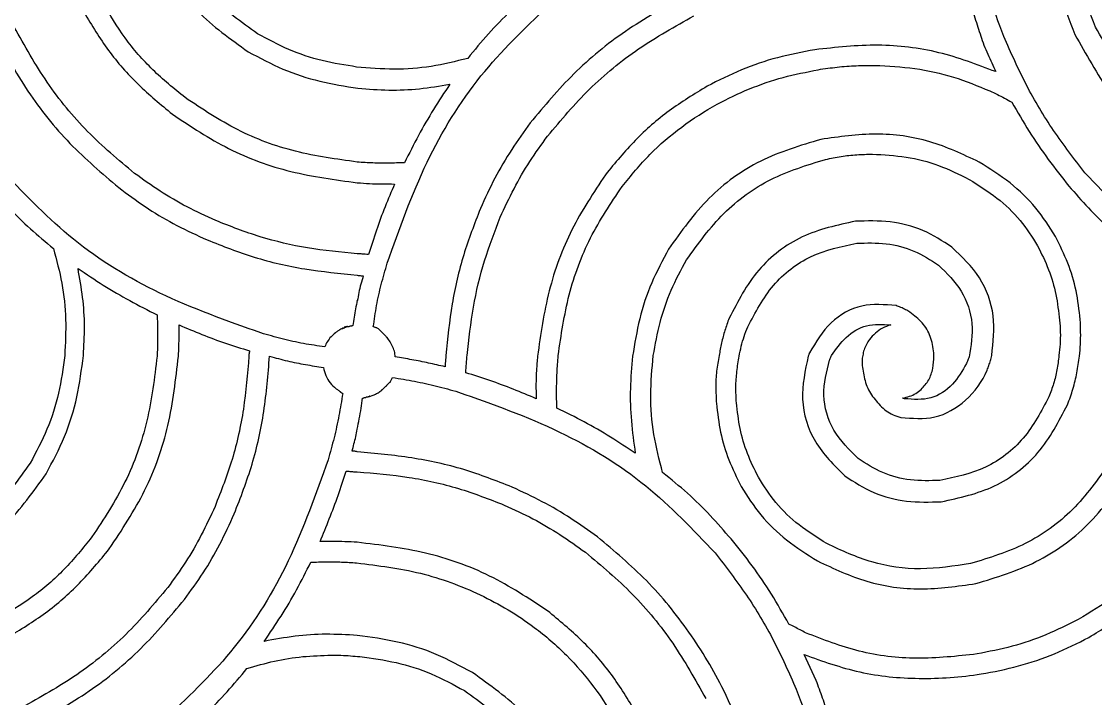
# Model space of a CAD drawing. Extents: x 0 to 371, y 0 to 260.
# Drawn here: x 85.88 to 128.61, y 181.13 to 208.08 of the extents above; entities that cross this region are included whole.
import ezdxf

# ---------------------------------------------------------------- set-up
doc = ezdxf.new("R2010")
doc.units = 0
doc.layers.add('Layer_1', color=7, linetype='CONTINUOUS')

msp = doc.modelspace()

# ---------------------------------------------------------------- linework, layer by layer
at = {"layer": 'Layer_1', "color": 7}
for points in [[(119.832478, 206.334899)], [(119.735842, 202.798679)], [(92.15458, 196.003229)], [(98.651342, 195.864736)], [(98.65806, 195.868353)], [(98.739707, 195.906077)], [(98.848229, 195.950519)], [(95.75281, 194.759894)], [(99.731895, 193.164642)], [(98.795519, 190.182396)], [(98.315961, 186.574347)], [(98.213126, 182.860362)]]:
    msp.add_lwpolyline(points, close=True, dxfattribs=at)
for points in [[(99.245104, 196.955626), (99.245104, 196.982497)], [(98.689582, 195.870938), (98.663227, 195.870938)], [(98.769163, 195.924164), (98.742292, 195.924164), (98.742292, 195.924164)], [(98.874584, 195.924164), (98.848229, 195.924164), (98.821874, 195.924164)], [(99.906562, 195.924164), (99.880207, 195.924164)], [(100.277082, 195.659581), (100.197501, 195.738646), (100.14479, 195.791872)], [(122.184788, 194.759894), (122.184788, 194.892186)], [(100.753538, 194.733539), (100.753538, 194.786249)], [(100.250727, 193.436977), (100.329792, 193.516043), (100.383019, 193.569269)], [(100.435729, 193.621979), (100.51531, 193.701561)], [(100.568021, 193.754271), (100.647602, 193.912918), (100.647602, 193.912918)], [(99.456977, 193.092813), (99.483332, 193.092813)], [(117.501354, 181.848021), (117.025413, 182.879999)]]:
    msp.add_lwpolyline(points, dxfattribs=at)
for points, knots in [([(126.655834, 218.466457), (126.480751, 217.204973), (126.132672, 214.697033), (126.491591, 210.95069), (127.36893, 208.670113), (127.793748, 207.56583)], [0, 0, 0, 0, 3.81473, 7.584015, 11.122547, 11.122547, 11.122547, 11.122547]), ([(128.613854, 207.856769), (128.185827, 208.959456), (127.304519, 211.229893), (126.984326, 214.959988), (127.382311, 217.436509), (127.581875, 218.67833)], [0, 0, 0, 0, 3.536436, 7.28153, 11.048228, 11.048228, 11.048228, 11.048228]), ([(90.540209, 212.936562), (90.78738, 212.119978), (91.279167, 210.495252), (92.808895, 208.37455), (94.200873, 207.380787), (94.905834, 206.877501)], [0, 0, 0, 0, 2.548266, 5.070183, 7.657964, 7.657964, 7.657964, 7.657964]), ([(95.276354, 207.592186), (94.633986, 208.051257), (93.36206, 208.960244), (91.961497, 210.894264), (91.508345, 212.378338), (91.281249, 213.12208)], [0, 0, 0, 0, 2.359118, 4.671187, 6.993908, 6.993908, 6.993908, 6.993908]), ([(124.962913, 207.486249), (124.757143, 208.04073), (124.337631, 209.171171), (123.918968, 210.974899), (123.769196, 212.221066), (123.692707, 212.857497)], [0, 0, 0, 0, 1.773057, 3.6148, 5.537175, 5.537175, 5.537175, 5.537175]), ([(106.282917, 209.338332), (105.968017, 209.063965), (105.333421, 208.511051), (104.449232, 207.599171), (103.908392, 206.942388), (103.637084, 206.612918)], [0, 0, 0, 0, 1.252638, 2.524357, 3.804463, 3.804463, 3.804463, 3.804463]), ([(112.236042, 209.073749), (111.4485, 208.634769), (109.885195, 207.763375), (107.813361, 206.065142), (106.683754, 204.715253), (106.12427, 204.046666)], [0, 0, 0, 0, 2.701851, 5.363294, 7.97507, 7.97507, 7.97507, 7.97507]), ([(123.480834, 209.338332), (123.552658, 209.08736), (123.694563, 208.591503), (123.929735, 207.861054), (124.089685, 207.380745), (124.169163, 207.142084)], [0, 0, 0, 0, 0.783091, 1.547186, 2.301839, 2.301839, 2.301839, 2.301839]), ([(92.392292, 205.052289), (91.952936, 205.410326), (91.080815, 206.121027), (89.967881, 207.396679), (89.397114, 208.356064), (89.111872, 208.835521)], [0, 0, 0, 0, 1.698593, 3.371699, 5.043159, 5.043159, 5.043159, 5.043159]), ([(100.435729, 198.464061), (100.917501, 199.822876), (101.85014, 202.453345), (103.991562, 205.966937), (105.889213, 207.790187), (106.812084, 208.676874)], [0, 0, 0, 0, 4.320331, 8.363529, 12.191412, 12.191412, 12.191412, 12.191412]), ([(88.370832, 208.438646), (88.68217, 207.926088), (89.303732, 206.902807), (90.49728, 205.540572), (91.423968, 204.775555), (91.889997, 204.39083)], [0, 0, 0, 0, 1.796894, 3.587356, 5.398685, 5.398685, 5.398685, 5.398685]), ([(106.812084, 203.517499), (107.349209, 204.156988), (108.429688, 205.443383), (110.405111, 207.056904), (111.887291, 207.888175), (112.632917, 208.306354)], [0, 0, 0, 0, 2.50184, 5.032695, 7.594725, 7.594725, 7.594725, 7.594725]), ([(90.381562, 202.035936), (89.742073, 202.573061), (88.455678, 203.65354), (86.842157, 205.628963), (86.010887, 207.111142), (85.592707, 207.856769)], [0, 0, 0, 0, 2.50184, 5.032695, 7.594725, 7.594725, 7.594725, 7.594725]), ([(133.402709, 202.035936), (132.763219, 202.573061), (131.476825, 203.65354), (129.863303, 205.628963), (129.032033, 207.111142), (128.613854, 207.856769)], [0, 0, 0, 0, 2.50184, 5.032695, 7.594725, 7.594725, 7.594725, 7.594725]), ([(84.851668, 207.486249), (85.290647, 206.698707), (86.162042, 205.135402), (87.860274, 203.063568), (89.210163, 201.933961), (89.878751, 201.374477)], [0, 0, 0, 0, 2.701851, 5.363294, 7.97507, 7.97507, 7.97507, 7.97507]), ([(99.218749, 206.269269), (98.759853, 206.341805), (97.83966, 206.487258), (96.506539, 206.929387), (95.685812, 207.371577), (95.276354, 207.592186)], [0, 0, 0, 0, 1.392508, 2.792299, 4.185934, 4.185934, 4.185934, 4.185934]), ([(128.190623, 202.062291), (127.765211, 202.613134), (126.911059, 203.719129), (125.825596, 205.537855), (125.252258, 206.832754), (124.962913, 207.486249)], [0, 0, 0, 0, 2.086879, 4.19008, 6.332929, 6.332929, 6.332929, 6.332929]), ([(127.793748, 207.56583), (128.232735, 206.77825), (129.104154, 205.214846), (130.802311, 203.142778), (132.152238, 202.013067), (132.820832, 201.453543)], [0, 0, 0, 0, 2.701966, 5.363601, 7.975465, 7.975465, 7.975465, 7.975465]), ([(94.905834, 206.877501), (95.358999, 206.63394), (96.266261, 206.146315), (97.744078, 205.665793), (98.762159, 205.503487), (99.271459, 205.422293)], [0, 0, 0, 0, 1.541296, 3.085767, 4.63181, 4.63181, 4.63181, 4.63181]), ([(117.448643, 206.957082), (116.95024, 206.86197), (115.955861, 206.672208), (114.511144, 206.190202), (113.611644, 205.731252), (113.162084, 205.501874)], [0, 0, 0, 0, 1.521336, 3.035266, 4.547924, 4.547924, 4.547924, 4.547924]), ([(124.645104, 206.083751), (123.898885, 206.366495), (122.391351, 206.937703), (119.929613, 207.2316), (118.284743, 207.049596), (117.448643, 206.957082)], [0, 0, 0, 0, 2.38824, 4.824799, 7.343695, 7.343695, 7.343695, 7.343695]), ([(124.169163, 207.142084), (124.221713, 207.021075), (124.325382, 206.782349), (124.485366, 206.430149), (124.592105, 206.19868), (124.645104, 206.083751)], [0, 0, 0, 0, 0.395776, 0.780779, 1.160461, 1.160461, 1.160461, 1.160461]), ([(103.637084, 206.612918), (103.15599, 206.492921), (102.194091, 206.253001), (100.702298, 206.142413), (99.713732, 206.226943), (99.218749, 206.269269)], [0, 0, 0, 0, 1.485753, 2.970611, 4.459685, 4.459685, 4.459685, 4.459685]), ([(109.775727, 201.506769), (110.133161, 201.94533), (110.842792, 202.816026), (112.130225, 203.909205), (113.467281, 204.776644), (114.83345, 205.421928), (116.183549, 205.884339), (117.115142, 206.070335), (117.580935, 206.163332)], [0, 0, 0, 0, 1.694248, 3.363666, 5.041543, 6.462666, 7.886398, 9.310103, 9.310103, 9.310103, 9.310103]), ([(117.580935, 206.163332), (117.833182, 206.200138), (118.333916, 206.273199), (119.08609, 206.330974), (119.584846, 206.333597), (119.832478, 206.334899)], [0, 0, 0, 0, 0.764629, 1.517859, 2.26062, 2.26062, 2.26062, 2.26062]), ([(119.832478, 206.334899), (120.366013, 206.307028), (121.421911, 206.251869), (122.968228, 205.912523), (123.929281, 205.514613), (124.406875, 205.316872)], [0, 0, 0, 0, 1.601314, 3.169101, 4.717874, 4.717874, 4.717874, 4.717874]), ([(99.271459, 205.422293), (99.678791, 205.390589), (100.49318, 205.327203), (101.718741, 205.379908), (102.52218, 205.514383), (102.922915, 205.581455)], [0, 0, 0, 0, 1.225044, 2.449259, 3.66749, 3.66749, 3.66749, 3.66749]), ([(102.922915, 205.581455), (102.705583, 205.250848), (102.268406, 204.585813), (101.66361, 203.54562), (101.304493, 202.823184), (101.123542, 202.459166)], [0, 0, 0, 0, 1.186835, 2.387384, 3.60669, 3.60669, 3.60669, 3.60669]), ([(113.162084, 205.501874), (112.649526, 205.190536), (111.626245, 204.568974), (110.26401, 203.375427), (109.498993, 202.448738), (109.114268, 201.982709)], [0, 0, 0, 0, 1.796894, 3.587356, 5.398685, 5.398685, 5.398685, 5.398685]), ([(124.406875, 205.316872), (124.508522, 205.271543), (124.708622, 205.182308), (124.99591, 205.024313), (125.185175, 204.919432), (125.280207, 204.866771)], [0, 0, 0, 0, 0.333736, 0.656986, 0.982968, 0.982968, 0.982968, 0.982968]), ([(99.245104, 202.485521), (98.41951, 202.599079), (96.77997, 202.824594), (94.437381, 203.689312), (93.072775, 204.598772), (92.392292, 205.052289)], [0, 0, 0, 0, 2.496057, 4.956901, 7.404649, 7.404649, 7.404649, 7.404649]), ([(125.280207, 204.866771), (125.507296, 204.475765), (125.959845, 203.696561), (126.72236, 202.584214), (127.278362, 201.882779), (127.55552, 201.533124)], [0, 0, 0, 0, 1.356194, 2.702651, 4.040972, 4.040972, 4.040972, 4.040972]), ([(91.889997, 204.39083), (92.618435, 203.90538), (94.080855, 202.930786), (96.597504, 202.014793), (98.35819, 201.782453), (99.245104, 201.665416)], [0, 0, 0, 0, 2.619892, 5.259724, 7.939254, 7.939254, 7.939254, 7.939254]), ([(106.12427, 204.046666), (105.873214, 203.694408), (105.366926, 202.984032), (104.695294, 201.845874), (104.325995, 201.039694), (104.139896, 200.633438)], [0, 0, 0, 0, 1.297443, 2.616471, 3.956386, 3.956386, 3.956386, 3.956386]), ([(104.933645, 200.289789), (105.109529, 200.671684), (105.459423, 201.431404), (106.088606, 202.511691), (106.571794, 203.183439), (106.812084, 203.517499)], [0, 0, 0, 0, 1.260923, 2.508409, 3.742495, 3.742495, 3.742495, 3.742495]), ([(123.983645, 202.485521), (123.33977, 202.789282), (122.044121, 203.40053), (119.859489, 203.70202), (118.416983, 203.491673), (117.686872, 203.385207)], [0, 0, 0, 0, 2.12763, 4.281365, 6.488666, 6.488666, 6.488666, 6.488666]), ([(117.686872, 203.385207), (116.869754, 203.143138), (115.24159, 202.660799), (113.124915, 201.120783), (112.131183, 199.726071), (111.62781, 199.019582)], [0, 0, 0, 0, 2.544261, 5.069616, 7.661989, 7.661989, 7.661989, 7.661989]), ([(112.341979, 198.596352), (112.80565, 199.238082), (113.721397, 200.505493), (115.648809, 201.911689), (117.129796, 202.364545), (117.871874, 202.591457)], [0, 0, 0, 0, 2.366487, 4.673792, 6.990994, 6.990994, 6.990994, 6.990994]), ([(117.871874, 202.591457), (118.078476, 202.633447), (118.489645, 202.717013), (119.113326, 202.786241), (119.528938, 202.794545), (119.735842, 202.798679)], [0, 0, 0, 0, 0.632289, 1.258348, 1.878993, 1.878993, 1.878993, 1.878993]), ([(119.735842, 202.798679), (120.185636, 202.775193), (121.080801, 202.728452), (122.389869, 202.390643), (123.18818, 201.995166), (123.58677, 201.797707)], [0, 0, 0, 0, 1.349252, 2.685235, 4.017437, 4.017437, 4.017437, 4.017437]), ([(101.123542, 202.459166), (100.912251, 202.452182), (100.491697, 202.438283), (99.864737, 202.442742), (99.450461, 202.471343), (99.245104, 202.485521)], [0, 0, 0, 0, 0.634213, 1.26234, 1.879759, 1.879759, 1.879759, 1.879759]), ([(127.026354, 199.522394), (126.777564, 199.910739), (126.271121, 200.701264), (125.227888, 201.705201), (124.40365, 202.222117), (123.983645, 202.485521)], [0, 0, 0, 0, 1.380369, 2.809918, 4.295238, 4.295238, 4.295238, 4.295238]), ([(95.408646, 195.685936), (94.048145, 196.167967), (91.414456, 197.101095), (87.89548, 199.236625), (86.078098, 201.138841), (85.195832, 202.062291)], [0, 0, 0, 0, 4.325799, 8.373986, 12.193383, 12.193383, 12.193383, 12.193383]), ([(93.609789, 200.157497), (93.227853, 200.333387), (92.468022, 200.683305), (91.387524, 201.312422), (90.715664, 201.795641), (90.381562, 202.035936)], [0, 0, 0, 0, 1.261043, 2.508744, 3.74294, 3.74294, 3.74294, 3.74294]), ([(109.114268, 201.982709), (108.642453, 201.268679), (107.691808, 199.830007), (106.786485, 197.361942), (106.539553, 195.631345), (106.415209, 194.759894)], [0, 0, 0, 0, 2.561712, 5.1615, 7.798521, 7.798521, 7.798521, 7.798521]), ([(123.58677, 201.797707), (123.9646, 201.562331), (124.705054, 201.10105), (125.640662, 200.204855), (126.091417, 199.498049), (126.312185, 199.151874)], [0, 0, 0, 0, 1.333712, 2.613745, 3.842465, 3.842465, 3.842465, 3.842465]), ([(138.403437, 195.685936), (137.042936, 196.167967), (134.409247, 197.101095), (130.890271, 199.236625), (129.072889, 201.138841), (128.190623, 202.062291)], [0, 0, 0, 0, 4.325799, 8.373986, 12.193383, 12.193383, 12.193383, 12.193383]), ([(84.613955, 201.533124), (84.868472, 201.23792), (85.380696, 200.643813), (86.232743, 199.815036), (86.844745, 199.304033), (87.153852, 199.045938)], [0, 0, 0, 0, 1.168937, 2.352526, 3.560394, 3.560394, 3.560394, 3.560394]), ([(89.878751, 201.374477), (90.225675, 201.117868), (90.925282, 200.60039), (92.064416, 199.943674), (92.864146, 199.575122), (93.265624, 199.390102)], [0, 0, 0, 0, 1.293785, 2.609043, 3.934954, 3.934954, 3.934954, 3.934954]), ([(99.245104, 201.665416), (99.406353, 201.651174), (99.732337, 201.622382), (100.226909, 201.613097), (100.559446, 201.612836), (100.726667, 201.612705)], [0, 0, 0, 0, 0.485489, 0.981475, 1.48318, 1.48318, 1.48318, 1.48318]), ([(100.726667, 201.612705), (100.597758, 201.310578), (100.338754, 200.703546), (99.993867, 199.767671), (99.795296, 199.129422), (99.695205, 198.807709)], [0, 0, 0, 0, 0.985348, 1.979755, 2.99042, 2.99042, 2.99042, 2.99042]), ([(107.23583, 194.786249), (107.354967, 195.596124), (107.591594, 197.204674), (108.436176, 199.504295), (109.330638, 200.841412), (109.775727, 201.506769)], [0, 0, 0, 0, 2.452598, 4.871277, 7.266897, 7.266897, 7.266897, 7.266897]), ([(127.55552, 201.533124), (127.810037, 201.23792), (128.322261, 200.643813), (129.174308, 199.815036), (129.78631, 199.304033), (130.095417, 199.045938)], [0, 0, 0, 0, 1.168937, 2.352526, 3.560394, 3.560394, 3.560394, 3.560394]), ([(104.139896, 200.633438), (103.904323, 200.025209), (103.426611, 198.7918), (102.977194, 196.823765), (102.835909, 195.471783), (102.764269, 194.786249)], [0, 0, 0, 0, 1.954953, 3.964393, 6.031377, 6.031377, 6.031377, 6.031377]), ([(99.245104, 198.83458), (98.58372, 198.899229), (97.277953, 199.026863), (95.381201, 199.46436), (94.193912, 199.928935), (93.609789, 200.157497)], [0, 0, 0, 0, 1.992577, 3.933933, 5.813998, 5.813998, 5.813998, 5.813998]), ([(103.610729, 194.786249), (103.682446, 195.430371), (103.82416, 196.70317), (104.26283, 198.553217), (104.712238, 199.716621), (104.933645, 200.289789)], [0, 0, 0, 0, 1.943386, 3.84017, 5.682105, 5.682105, 5.682105, 5.682105]), ([(119.062499, 200.130626), (118.338255, 199.974183), (116.897705, 199.663011), (115.066221, 198.259915), (114.382435, 196.938452), (114.035415, 196.267813)], [0, 0, 0, 0, 2.205182, 4.386198, 6.633616, 6.633616, 6.633616, 6.633616]), ([(122.898957, 199.099164), (122.525197, 199.341168), (121.77332, 199.827999), (120.435548, 200.169578), (119.524401, 200.14373), (119.062499, 200.130626)], [0, 0, 0, 0, 1.329544, 2.674592, 4.057536, 4.057536, 4.057536, 4.057536]), ([(93.265624, 199.390102), (93.886911, 199.145629), (95.148687, 198.649128), (97.162065, 198.186104), (98.54604, 198.05422), (99.245104, 197.987604)], [0, 0, 0, 0, 2.001114, 4.064071, 6.169655, 6.169655, 6.169655, 6.169655]), ([(114.776455, 195.924164), (115.079381, 196.500249), (115.677188, 197.637117), (117.247413, 198.85969), (118.491734, 199.124917), (119.115209, 199.257811)], [0, 0, 0, 0, 1.939237, 3.826964, 5.722687, 5.722687, 5.722687, 5.722687]), ([(119.115209, 199.257811), (119.507114, 199.267239), (120.279896, 199.285831), (121.413213, 198.996737), (122.052304, 198.587686), (122.36979, 198.384479)], [0, 0, 0, 0, 1.173339, 2.313662, 3.43938, 3.43938, 3.43938, 3.43938]), ([(126.312185, 199.151874), (126.465371, 198.838938), (126.770172, 198.216273), (127.063515, 197.215094), (127.144524, 196.530707), (127.185, 196.188747)], [0, 0, 0, 0, 1.044084, 2.077469, 3.109449, 3.109449, 3.109449, 3.109449]), ([(128.005621, 196.215102), (127.961865, 196.598969), (127.874531, 197.365138), (127.537122, 198.480609), (127.197088, 199.174156), (127.026354, 199.522394)], [0, 0, 0, 0, 1.157468, 2.310219, 3.472746, 3.472746, 3.472746, 3.472746]), ([(87.153852, 199.045938), (87.277371, 198.586386), (87.525736, 197.662338), (87.677438, 196.226166), (87.628095, 195.266038), (87.603437, 194.786249)], [0, 0, 0, 0, 1.42627, 2.867884, 4.307844, 4.307844, 4.307844, 4.307844]), ([(99.695205, 198.807709), (99.648432, 198.809491), (99.550819, 198.813208), (99.401289, 198.82981), (99.297767, 198.832972), (99.245104, 198.83458)], [0, 0, 0, 0, 0.140384, 0.292973, 0.450977, 0.450977, 0.450977, 0.450977]), ([(111.62781, 199.019582), (111.391415, 198.577128), (110.918324, 197.691654), (110.441322, 196.252064), (110.279888, 195.258165), (110.198957, 194.759894)], [0, 0, 0, 0, 1.503159, 3.008232, 4.52133, 4.52133, 4.52133, 4.52133]), ([(124.486457, 194.786249), (124.544776, 195.313349), (124.662534, 196.377675), (124.087003, 197.962436), (123.297678, 198.717666), (122.898957, 199.099164)], [0, 0, 0, 0, 1.577662, 3.185635, 4.827022, 4.827022, 4.827022, 4.827022]), ([(99.880207, 195.924164), (99.920877, 196.20695), (100.002678, 196.775731), (100.188879, 197.62424), (100.353043, 198.18275), (100.435729, 198.464061)], [0, 0, 0, 0, 0.856909, 1.723537, 2.60302, 2.60302, 2.60302, 2.60302]), ([(111.019062, 194.786249), (111.098723, 195.227804), (111.258711, 196.114604), (111.7015, 197.40024), (112.128544, 198.197757), (112.341979, 198.596352)], [0, 0, 0, 0, 1.344943, 2.701122, 4.056191, 4.056191, 4.056191, 4.056191]), ([(122.36979, 198.384479), (122.698272, 198.059729), (123.350998, 197.414418), (123.805494, 196.066078), (123.659146, 195.174475), (123.58677, 194.733539)], [0, 0, 0, 0, 1.374248, 2.730763, 4.057986, 4.057986, 4.057986, 4.057986]), ([(88.344477, 194.786249), (88.367376, 195.169899), (88.413436, 195.941567), (88.338703, 197.104215), (88.201316, 197.869458), (88.132604, 198.252188)], [0, 0, 0, 0, 1.152281, 2.317682, 3.483737, 3.483737, 3.483737, 3.483737]), ([(88.132604, 198.252188), (88.465006, 198.027598), (89.133992, 197.575593), (90.188353, 196.96248), (90.91537, 196.588376), (91.281249, 196.400104)], [0, 0, 0, 0, 1.203234, 2.421602, 3.655967, 3.655967, 3.655967, 3.655967]), ([(99.245104, 197.987604), (99.271412, 197.980497), (99.323435, 197.966443), (99.40387, 197.961396), (99.456879, 197.961298), (99.483332, 197.961249)], [0, 0, 0, 0, 0.081549, 0.161265, 0.240673, 0.240673, 0.240673, 0.240673]), ([(99.483332, 197.961249), (99.450028, 197.849139), (99.384382, 197.628158), (99.302885, 197.292868), (99.264403, 197.068265), (99.245104, 196.955626)], [0, 0, 0, 0, 0.35084, 0.691545, 1.034308, 1.034308, 1.034308, 1.034308]), ([(99.245104, 196.982497), (99.220494, 196.87027), (99.171845, 196.648421), (99.112589, 196.312625), (99.07768, 196.089315), (99.060102, 195.976874)], [0, 0, 0, 0, 0.344647, 0.681297, 1.022721, 1.022721, 1.022721, 1.022721]), ([(120.676354, 196.770624), (120.21835, 196.810769), (119.291121, 196.892044), (117.977361, 196.153162), (117.488573, 195.32092), (117.23677, 194.892186)], [0, 0, 0, 0, 1.356337, 2.745907, 4.222353, 4.222353, 4.222353, 4.222353]), ([(121.231875, 196.506041), (121.174641, 196.541631), (121.057358, 196.61456), (120.871852, 196.705105), (120.740562, 196.749106), (120.676354, 196.770624)], [0, 0, 0, 0, 0.202151, 0.414237, 0.617239, 0.617239, 0.617239, 0.617239]), ([(91.281249, 196.400104), (91.288312, 196.217232), (91.30236, 195.853555), (91.30236, 195.306443), (91.288312, 194.942766), (91.281249, 194.759894)], [0, 0, 0, 0, 0.548995, 1.091782, 1.640777, 1.640777, 1.640777, 1.640777]), ([(114.035415, 196.267813), (113.977179, 196.107246), (113.860605, 195.78583), (113.728798, 195.290058), (113.668584, 194.95395), (113.63854, 194.786249)], [0, 0, 0, 0, 0.512246, 1.025391, 1.536387, 1.536387, 1.536387, 1.536387]), ([(122.184788, 194.892186), (122.149341, 195.111876), (122.079944, 195.541984), (121.743552, 196.118356), (121.402637, 196.376659), (121.231875, 196.506041)], [0, 0, 0, 0, 0.664206, 1.30038, 1.938828, 1.938828, 1.938828, 1.938828]), ([(127.185, 196.188747), (127.197484, 196.030408), (127.222282, 195.715895), (127.206323, 195.246755), (127.174423, 194.938641), (127.158645, 194.786249)], [0, 0, 0, 0, 0.476174, 0.945835, 1.405453, 1.405453, 1.405453, 1.405453]), ([(127.97875, 194.759894), (127.992967, 194.918848), (128.021536, 195.238267), (128.026363, 195.724379), (128.012591, 196.050197), (128.005621, 196.215102)], [0, 0, 0, 0, 0.478613, 0.961775, 1.45692, 1.45692, 1.45692, 1.45692]), ([(92.127709, 194.759894), (92.134864, 194.894749), (92.149375, 195.168235), (92.154284, 195.582896), (92.154481, 195.862466), (92.15458, 196.003229)], [0, 0, 0, 0, 0.405094, 0.821528, 1.24383, 1.24383, 1.24383, 1.24383]), ([(92.15458, 196.003229), (92.456668, 195.87429), (93.063598, 195.615236), (93.999232, 195.269992), (94.637386, 195.07137), (94.95906, 194.971251)], [0, 0, 0, 0, 0.985276, 1.979536, 2.990115, 2.990115, 2.990115, 2.990115]), ([(98.821874, 195.924164), (98.812797, 195.922463), (98.793939, 195.918929), (98.770596, 195.901775), (98.739182, 195.900631), (98.721274, 195.878451), (98.70157, 195.872048), (98.685428, 195.870775), (98.668534, 195.865836), (98.65943, 195.851223), (98.633458, 195.837519), (98.638305, 195.854514), (98.643549, 195.860711), (98.674906, 195.876795), (98.568956, 195.82717), (98.535942, 195.797356), (98.480341, 195.77002), (98.444401, 195.73644), (98.405952, 195.714238), (98.383116, 195.695038), (98.372288, 195.685936)], [0, 0, 0, 0, 0.027412, 0.056953, 0.084365, 0.115863, 0.136517, 0.144361, 0.165066, 0.183681, 0.204387, 0.214117, 0.222327, 0.230741, 0.304286, 0.37149, 0.431216, 0.473628, 0.520672, 0.563084, 0.563084, 0.563084, 0.563084]), ([(98.651342, 195.864736), (98.652149, 195.865112), (98.653736, 195.865852), (98.655367, 195.867181), (98.659477, 195.868905), (98.655219, 195.867375), (98.653615, 195.866), (98.652101, 195.865158), (98.651342, 195.864736)], [0, 0, 0, 0, 0.002569, 0.005052, 0.007638, 0.010286, 0.012783, 0.015295, 0.015295, 0.015295, 0.015295]), ([(98.65806, 195.868353), (98.661304, 195.868969), (98.668013, 195.870243), (98.678581, 195.870851), (98.685843, 195.870908), (98.689582, 195.870938)], [0, 0, 0, 0, 0.009898, 0.020467, 0.031688, 0.031688, 0.031688, 0.031688]), ([(98.663227, 195.870938), (98.662621, 195.870688), (98.661437, 195.8702), (98.659828, 195.86912), (98.658658, 195.868612), (98.65806, 195.868353)], [0, 0, 0, 0, 0.001962, 0.003831, 0.005784, 0.005784, 0.005784, 0.005784]), ([(98.739707, 195.906077), (98.73707, 195.904752), (98.731823, 195.902117), (98.725445, 195.898342), (98.709697, 195.896804), (98.728405, 195.897575), (98.736004, 195.900058), (98.738577, 195.90424), (98.739707, 195.906077)], [0, 0, 0, 0, 0.008625, 0.017161, 0.025555, 0.038389, 0.04625, 0.052411, 0.052411, 0.052411, 0.052411]), ([(98.742292, 195.924164), (98.742216, 195.921315), (98.742089, 195.91656), (98.741581, 195.910817), (98.73687, 195.90055), (98.75533, 195.91557), (98.762885, 195.919526), (98.767776, 195.923139), (98.769163, 195.924164)], [0, 0, 0, 0, 0.008421, 0.014058, 0.018386, 0.035246, 0.047954, 0.052988, 0.052988, 0.052988, 0.052988]), ([(98.848229, 195.950519), (98.845562, 195.950235), (98.835872, 195.949203), (98.821451, 195.944215), (98.784192, 195.921913), (98.808829, 195.925884), (98.826128, 195.932094), (98.839907, 195.943581), (98.848229, 195.950519)], [0, 0, 0, 0, 0.007844, 0.028498, 0.059996, 0.06784, 0.088494, 0.119992, 0.119992, 0.119992, 0.119992]), ([(99.060102, 195.976874), (99.051071, 195.97512), (99.032331, 195.971481), (99.008268, 195.95606), (98.97464, 195.948506), (98.937816, 195.947563), (98.904797, 195.930374), (98.883848, 195.926068), (98.874584, 195.924164)], [0, 0, 0, 0, 0.027378, 0.056812, 0.08419, 0.129808, 0.165507, 0.19381, 0.19381, 0.19381, 0.19381]), ([(100.14479, 195.791872), (100.13579, 195.800831), (100.116747, 195.819785), (100.081929, 195.847364), (100.039941, 195.871523), (99.995457, 195.890544), (99.949893, 195.90442), (99.921773, 195.917233), (99.906562, 195.924164)], [0, 0, 0, 0, 0.038081, 0.080573, 0.132824, 0.182909, 0.225412, 0.275497, 0.275497, 0.275497, 0.275497]), ([(114.43229, 194.759894), (114.460612, 194.892183), (114.517268, 195.156824), (114.627677, 195.547519), (114.726942, 195.798816), (114.776455, 195.924164)], [0, 0, 0, 0, 0.405852, 0.811897, 1.216005, 1.216005, 1.216005, 1.216005]), ([(118.110102, 194.786249), (118.288869, 195.040359), (118.647025, 195.549461), (119.497541, 196.070415), (120.139696, 196.02582), (120.464997, 196.003229)], [0, 0, 0, 0, 0.929904, 1.863034, 2.821039, 2.821039, 2.821039, 2.821039]), ([(120.464997, 196.003229), (120.353829, 195.96643), (120.131387, 195.892795), (119.847457, 195.681495), (119.694164, 195.507687), (119.61802, 195.421352)], [0, 0, 0, 0, 0.349447, 0.699231, 1.044459, 1.044459, 1.044459, 1.044459]), ([(97.948542, 195.130414), (97.665756, 195.171084), (97.096975, 195.252884), (96.248467, 195.439086), (95.689956, 195.60325), (95.408646, 195.685936)], [0, 0, 0, 0, 0.856909, 1.723537, 2.60302, 2.60302, 2.60302, 2.60302]), ([(98.372288, 195.685936), (98.312043, 195.636169), (98.190001, 195.535355), (98.045873, 195.345237), (97.980673, 195.201332), (97.948542, 195.130414)], [0, 0, 0, 0, 0.233947, 0.473921, 0.707089, 0.707089, 0.707089, 0.707089]), ([(100.753538, 194.786249), (100.739772, 194.863629), (100.712476, 195.017059), (100.615129, 195.229438), (100.515477, 195.387394), (100.427986, 195.503934), (100.354969, 195.581529), (100.303358, 195.633249), (100.277082, 195.659581)], [0, 0, 0, 0, 0.234925, 0.465812, 0.694772, 0.794784, 0.9024, 1.014019, 1.014019, 1.014019, 1.014019]), ([(119.61802, 195.421352), (119.575761, 195.357777), (119.490886, 195.23009), (119.394745, 195.016893), (119.367286, 194.863573), (119.353437, 194.786249)], [0, 0, 0, 0, 0.228959, 0.459846, 0.694772, 0.694772, 0.694772, 0.694772]), ([(94.95906, 194.971251), (94.951988, 194.94728), (94.938595, 194.901886), (94.932581, 194.83044), (94.932663, 194.784032), (94.932705, 194.759894)], [0, 0, 0, 0, 0.074783, 0.141618, 0.214059, 0.214059, 0.214059, 0.214059]), ([(117.23677, 194.892186), (117.229534, 194.881056), (117.213494, 194.856384), (117.204651, 194.808777), (117.191246, 194.776953), (117.18406, 194.759894)], [0, 0, 0, 0, 0.039476, 0.087505, 0.142997, 0.142997, 0.142997, 0.142997]), ([(87.603437, 194.786249), (87.536518, 194.285666), (87.402703, 193.284668), (86.937506, 191.834913), (86.464143, 190.944671), (86.22781, 190.500206)], [0, 0, 0, 0, 1.513325, 3.026145, 4.534517, 4.534517, 4.534517, 4.534517]), ([(86.862914, 190.07646), (87.122116, 190.564558), (87.640519, 191.540752), (88.139355, 193.135755), (88.275989, 194.235171), (88.344477, 194.786249)], [0, 0, 0, 0, 1.655747, 3.311482, 4.975489, 4.975489, 4.975489, 4.975489]), ([(91.281249, 194.759894), (91.174293, 193.895137), (90.961614, 192.175592), (90.097399, 189.710314), (89.156215, 188.276174), (88.688126, 187.562918)], [0, 0, 0, 0, 2.610292, 5.190488, 7.743386, 7.743386, 7.743386, 7.743386]), ([(89.376455, 187.086977), (89.877822, 187.845921), (90.885543, 189.371354), (91.814807, 191.999297), (92.022955, 193.835698), (92.127709, 194.759894)], [0, 0, 0, 0, 2.72216, 5.471392, 8.25676, 8.25676, 8.25676, 8.25676]), ([(94.932705, 194.759894), (94.8752, 194.057043), (94.761863, 192.671812), (94.318277, 190.656474), (93.825604, 189.39956), (93.582917, 188.780414)], [0, 0, 0, 0, 2.114459, 4.167329, 6.160255, 6.160255, 6.160255, 6.160255]), ([(94.350312, 188.48896), (94.601942, 189.139068), (95.113683, 190.461197), (95.575455, 192.574035), (95.693258, 194.02592), (95.75281, 194.759894)], [0, 0, 0, 0, 2.089227, 4.248872, 6.456837, 6.456837, 6.456837, 6.456837]), ([(95.75281, 194.759894), (95.990228, 194.694621), (96.462056, 194.564902), (97.178939, 194.42175), (97.657451, 194.347021), (97.895832, 194.309793)], [0, 0, 0, 0, 0.738482, 1.467607, 2.191424, 2.191424, 2.191424, 2.191424]), ([(102.737913, 194.336664), (102.517677, 194.387765), (102.0784, 194.489689), (101.416668, 194.62212), (100.974227, 194.696459), (100.753538, 194.733539)], [0, 0, 0, 0, 0.678238, 1.352795, 2.024117, 2.024117, 2.024117, 2.024117]), ([(102.764269, 194.786249), (102.762704, 194.73559), (102.75963, 194.636114), (102.742551, 194.486799), (102.739478, 194.387323), (102.737913, 194.336664)], [0, 0, 0, 0, 0.151991, 0.298453, 0.450443, 0.450443, 0.450443, 0.450443]), ([(103.558019, 194.099986), (103.565122, 194.176831), (103.579138, 194.328455), (103.589517, 194.557732), (103.603594, 194.709379), (103.610729, 194.786249)], [0, 0, 0, 0, 0.231487, 0.456756, 0.688327, 0.688327, 0.688327, 0.688327]), ([(106.415209, 194.759894), (106.399388, 194.574462), (106.367618, 194.202078), (106.346393, 193.636879), (106.357094, 193.257874), (106.362499, 193.066458)], [0, 0, 0, 0, 0.558295, 1.121167, 1.695522, 1.695522, 1.695522, 1.695522]), ([(107.182604, 192.695938), (107.177237, 192.931453), (107.166592, 193.398644), (107.188173, 194.095991), (107.219981, 194.556698), (107.23583, 194.786249)], [0, 0, 0, 0, 0.706629, 1.401736, 2.092012, 2.092012, 2.092012, 2.092012]), ([(110.198957, 194.759894), (110.160072, 194.332422), (110.082026, 193.474431), (110.12527, 192.179136), (110.245062, 191.324126), (110.304893, 190.897081)], [0, 0, 0, 0, 1.286852, 2.582875, 3.876111, 3.876111, 3.876111, 3.876111]), ([(111.389582, 190.129686), (111.260785, 190.633076), (111.002051, 191.644314), (110.876284, 193.217489), (110.97143, 194.262894), (111.019062, 194.786249)], [0, 0, 0, 0, 1.557126, 3.128037, 4.702882, 4.702882, 4.702882, 4.702882]), ([(113.63854, 194.786249), (113.601391, 194.579113), (113.526457, 194.161293), (113.495919, 193.522018), (113.520377, 193.094941), (113.532604, 192.881456)], [0, 0, 0, 0, 0.630849, 1.272497, 1.913829, 1.913829, 1.913829, 1.913829]), ([(114.326354, 192.907811), (114.315573, 193.116841), (114.294197, 193.531298), (114.33729, 194.151247), (114.400642, 194.557128), (114.43229, 194.759894)], [0, 0, 0, 0, 0.627466, 1.244117, 1.859713, 1.859713, 1.859713, 1.859713]), ([(117.18406, 194.759894), (117.059922, 194.189883), (116.80985, 193.041618), (117.353174, 191.259492), (118.207243, 190.421359), (118.639268, 189.997394)], [0, 0, 0, 0, 1.731203, 3.487438, 5.285215, 5.285215, 5.285215, 5.285215]), ([(119.168435, 190.685208), (118.813785, 191.035223), (118.110764, 191.729058), (117.678145, 193.20369), (117.914289, 194.140262), (118.03052, 194.601247)], [0, 0, 0, 0, 1.480055, 2.933911, 4.343136, 4.343136, 4.343136, 4.343136]), ([(118.03052, 194.601247), (118.039571, 194.621064), (118.05842, 194.662332), (118.082202, 194.725164), (118.101051, 194.766432), (118.110102, 194.786249)], [0, 0, 0, 0, 0.065343, 0.136074, 0.201417, 0.201417, 0.201417, 0.201417]), ([(119.353437, 194.786249), (119.346327, 194.75111), (119.332202, 194.681304), (119.327239, 194.574758), (119.327134, 194.504204), (119.327082, 194.468956)], [0, 0, 0, 0, 0.107401, 0.213354, 0.319138, 0.319138, 0.319138, 0.319138]), ([(119.327082, 194.468956), (119.350242, 194.264457), (119.396734, 193.853956), (119.632204, 193.268702), (119.905275, 192.957057), (120.04125, 192.801874)], [0, 0, 0, 0, 0.616271, 1.237078, 1.852808, 1.852808, 1.852808, 1.852808]), ([(120.861872, 192.325418), (121.321936, 192.284465), (122.253378, 192.201554), (123.534647, 192.954103), (124.150101, 193.806114), (124.375352, 194.390249), (124.435045, 194.585188), (124.469052, 194.718181), (124.486457, 194.786249)], [0, 0, 0, 0, 1.356338, 2.746027, 4.222582, 4.421971, 4.623001, 4.833768, 4.833768, 4.833768, 4.833768]), ([(123.480834, 194.468956), (123.315602, 194.177643), (122.982487, 193.59034), (122.073229, 192.982933), (121.373885, 193.038421), (121.020518, 193.066458)], [0, 0, 0, 0, 1.000474, 2.017009, 3.055252, 3.055252, 3.055252, 3.055252]), ([(121.681977, 193.436977), (121.790035, 193.556985), (122.007914, 193.798957), (122.157032, 194.274038), (122.175543, 194.598056), (122.184788, 194.759894)], [0, 0, 0, 0, 0.479683, 0.967182, 1.45365, 1.45365, 1.45365, 1.45365]), ([(123.58677, 194.733539), (123.575969, 194.704667), (123.553469, 194.644528), (123.514135, 194.557967), (123.491635, 194.497828), (123.480834, 194.468956)], [0, 0, 0, 0, 0.092457, 0.192584, 0.28504, 0.28504, 0.28504, 0.28504]), ([(127.158645, 194.786249), (127.135892, 194.594949), (127.090911, 194.216758), (126.959796, 193.665681), (126.827263, 193.317898), (126.76177, 193.146039)], [0, 0, 0, 0, 0.577709, 1.142099, 1.693451, 1.693451, 1.693451, 1.693451]), ([(127.50281, 192.828229), (127.57703, 193.035143), (127.726349, 193.451422), (127.883486, 194.098895), (127.94698, 194.53945), (127.97875, 194.759894)], [0, 0, 0, 0, 0.659156, 1.326126, 1.994103, 1.994103, 1.994103, 1.994103]), ([(97.895832, 194.309793), (97.921768, 194.199325), (97.973101, 193.980685), (98.151471, 193.688877), (98.316022, 193.538725), (98.398644, 193.463333)], [0, 0, 0, 0, 0.338897, 0.670753, 1.005416, 1.005416, 1.005416, 1.005416]), ([(106.362499, 193.066458), (106.05967, 193.193588), (105.450745, 193.449221), (104.517411, 193.800774), (103.879229, 193.999808), (103.558019, 194.099986)], [0, 0, 0, 0, 0.985287, 1.981205, 2.990438, 2.990438, 2.990438, 2.990438]), ([(100.383019, 193.569269), (100.390169, 193.57107), (100.405403, 193.574906), (100.416695, 193.600049), (100.428786, 193.61398), (100.435729, 193.621979)], [0, 0, 0, 0, 0.021039, 0.044824, 0.076893, 0.076893, 0.076893, 0.076893]), ([(100.51531, 193.701561), (100.523309, 193.708503), (100.537241, 193.720595), (100.562383, 193.731886), (100.56622, 193.747121), (100.568021, 193.754271)], [0, 0, 0, 0, 0.032069, 0.055854, 0.076893, 0.076893, 0.076893, 0.076893]), ([(100.647602, 193.912918), (100.9391, 193.865158), (101.524707, 193.76921), (102.399961, 193.578334), (102.976837, 193.413815), (103.26708, 193.331041)], [0, 0, 0, 0, 0.886088, 1.780116, 2.6854, 2.6854, 2.6854, 2.6854]), ([(98.663227, 193.278331), (98.615293, 192.984586), (98.518693, 192.392613), (98.329144, 191.508258), (98.163769, 190.924998), (98.080834, 190.632497)], [0, 0, 0, 0, 0.892844, 1.799323, 2.711234, 2.711234, 2.711234, 2.711234]), ([(98.398644, 193.463333), (98.416567, 193.452646), (98.453365, 193.430706), (98.502569, 193.390023), (98.539367, 193.368082), (98.55729, 193.357396)], [0, 0, 0, 0, 0.062524, 0.128366, 0.19089, 0.19089, 0.19089, 0.19089]), ([(98.55729, 193.357396), (98.559056, 193.350187), (98.562817, 193.334829), (98.588656, 193.324685), (98.604612, 193.302858), (98.630781, 193.300988), (98.642669, 193.282396), (98.656144, 193.279731), (98.663227, 193.278331)], [0, 0, 0, 0, 0.021039, 0.044824, 0.076893, 0.097725, 0.116522, 0.137354, 0.137354, 0.137354, 0.137354]), ([(99.483332, 193.092813), (99.494145, 193.099768), (99.516239, 193.113981), (99.553187, 193.120712), (99.591067, 193.113028), (99.612567, 193.140363), (99.64175, 193.146202), (99.666102, 193.144261), (99.687201, 193.150899), (99.704174, 193.158117), (99.72267, 193.156876), (99.72675, 193.169272), (99.73444, 193.171846), (99.75264, 193.173665), (99.743826, 193.171188), (99.738894, 193.169035), (99.676115, 193.130191), (99.958775, 193.243386), (100.065679, 193.295062), (100.171485, 193.37211), (100.224372, 193.410622)], [0, 0, 0, 0, 0.038178, 0.078011, 0.11137, 0.143719, 0.170958, 0.197359, 0.216695, 0.235784, 0.254929, 0.261737, 0.269881, 0.28337, 0.285961, 0.292491, 0.301237, 0.48955, 0.672537, 0.85541, 0.85541, 0.85541, 0.85541]), ([(99.731895, 193.164642), (99.730963, 193.164375), (99.7291, 193.163843), (99.726521, 193.162751), (99.722742, 193.162523), (99.722697, 193.157569), (99.721523, 193.153418), (99.721425, 193.141114), (99.722201, 193.155569), (99.726568, 193.160472), (99.730157, 193.163281), (99.731895, 193.164642)], [0, 0, 0, 0, 0.002887, 0.005771, 0.008662, 0.012626, 0.017458, 0.024886, 0.033784, 0.040666, 0.047131, 0.047131, 0.047131, 0.047131]), ([(100.224372, 193.410622), (100.225622, 193.417545), (100.227781, 193.429502), (100.241423, 193.436067), (100.248451, 193.436755), (100.250727, 193.436977)], [0, 0, 0, 0, 0.019808, 0.034209, 0.041108, 0.041108, 0.041108, 0.041108]), ([(103.26708, 193.331041), (104.627688, 192.848966), (107.262618, 191.915389), (110.784585, 189.772153), (112.598288, 187.858513), (113.479893, 186.928331)], [0, 0, 0, 0, 4.326149, 8.377942, 12.210246, 12.210246, 12.210246, 12.210246]), ([(120.940937, 193.092813), (121.033318, 193.113473), (121.213578, 193.153788), (121.467402, 193.268628), (121.610159, 193.380631), (121.681977, 193.436977)], [0, 0, 0, 0, 0.28362, 0.553413, 0.826546, 0.826546, 0.826546, 0.826546]), ([(126.76177, 193.146039), (126.458795, 192.569912), (125.860866, 191.432913), (124.290495, 190.210149), (123.046022, 189.944816), (122.4225, 189.811876)], [0, 0, 0, 0, 1.939421, 3.827497, 5.723385, 5.723385, 5.723385, 5.723385]), ([(99.033747, 190.976146), (99.060118, 191.073103), (99.112735, 191.266551), (99.186608, 191.556979), (99.254668, 191.892525), (99.323263, 192.26949), (99.397833, 192.683342), (99.437476, 192.957802), (99.456977, 193.092813)], [0, 0, 0, 0, 0.301446, 0.601446, 0.898797, 1.328322, 1.750981, 2.160185, 2.160185, 2.160185, 2.160185]), ([(113.532604, 192.881456), (113.57636, 192.497589), (113.663694, 191.73142), (114.001103, 190.615948), (114.341137, 189.922402), (114.511872, 189.574164)], [0, 0, 0, 0, 1.157468, 2.310219, 3.472746, 3.472746, 3.472746, 3.472746]), ([(115.199685, 189.944168), (115.046507, 190.255174), (114.741751, 190.873937), (114.445901, 191.874985), (114.366404, 192.561799), (114.326354, 192.907811)], [0, 0, 0, 0, 1.038912, 2.066965, 3.110732, 3.110732, 3.110732, 3.110732]), ([(120.04125, 192.801874), (120.12149, 192.728311), (120.279156, 192.583762), (120.557621, 192.419123), (120.759991, 192.356796), (120.861872, 192.325418)], [0, 0, 0, 0, 0.326106, 0.640784, 0.959816, 0.959816, 0.959816, 0.959816]), ([(121.020518, 193.066458), (121.011485, 193.068196), (120.99274, 193.071804), (120.968715, 193.087466), (120.94997, 193.091074), (120.940937, 193.092813)], [0, 0, 0, 0, 0.027378, 0.056812, 0.08419, 0.08419, 0.08419, 0.08419]), ([(122.475727, 188.965416), (123.200231, 189.123822), (124.64193, 189.439035), (126.466673, 190.846315), (127.154691, 192.162351), (127.50281, 192.828229)], [0, 0, 0, 0, 2.206856, 4.391448, 6.628866, 6.628866, 6.628866, 6.628866]), ([(110.304893, 190.897081), (109.97862, 191.115028), (109.318138, 191.556223), (108.274446, 192.155421), (107.54844, 192.51483), (107.182604, 192.695938)], [0, 0, 0, 0, 1.176895, 2.382411, 3.606895, 3.606895, 3.606895, 3.606895]), ([(98.080834, 190.632497), (97.598796, 189.271957), (96.665644, 186.638162), (94.530186, 183.118973), (92.627934, 181.301477), (91.704479, 180.419168)], [0, 0, 0, 0, 4.325924, 8.374321, 12.193814, 12.193814, 12.193814, 12.193814]), ([(99.245104, 190.949791), (99.221133, 190.956863), (99.175739, 190.970257), (99.104293, 190.97627), (99.057885, 190.976188), (99.033747, 190.976146)], [0, 0, 0, 0, 0.074783, 0.141618, 0.214059, 0.214059, 0.214059, 0.214059]), ([(105.410102, 189.547293), (104.771166, 189.797211), (103.473341, 190.304852), (101.394646, 190.75692), (99.967818, 190.884944), (99.245104, 190.949791)], [0, 0, 0, 0, 2.055861, 4.175921, 6.351989, 6.351989, 6.351989, 6.351989]), ([(122.4225, 189.811876), (122.030639, 189.802443), (121.257979, 189.783844), (120.124841, 190.072979), (119.485876, 190.482003), (119.168435, 190.685208)], [0, 0, 0, 0, 1.173205, 2.313288, 3.43889, 3.43889, 3.43889, 3.43889]), ([(86.22781, 190.500206), (85.768734, 189.857803), (84.859727, 188.585798), (82.925787, 187.184957), (81.441666, 186.731719), (80.697916, 186.504585)], [0, 0, 0, 0, 2.359222, 4.671437, 6.994204, 6.994204, 6.994204, 6.994204]), ([(97.76354, 187.377916), (97.887208, 187.680547), (98.136496, 188.290591), (98.491942, 189.222002), (98.693788, 189.860561), (98.795519, 190.182396)], [0, 0, 0, 0, 0.980809, 1.977119, 2.989509, 2.989509, 2.989509, 2.989509]), ([(98.795519, 190.182396), (98.846178, 190.180831), (98.945654, 190.177758), (99.094969, 190.160679), (99.194445, 190.157606), (99.245104, 190.156041)], [0, 0, 0, 0, 0.151991, 0.298453, 0.450443, 0.450443, 0.450443, 0.450443]), ([(99.245104, 190.156041), (99.932586, 190.098452), (101.288799, 189.984843), (103.25878, 189.54863), (104.488258, 189.068841), (105.092292, 188.833124)], [0, 0, 0, 0, 2.068543, 4.080667, 6.023912, 6.023912, 6.023912, 6.023912]), ([(129.169375, 190.500206), (128.710341, 189.85781), (127.801441, 188.585851), (125.867728, 187.18493), (124.383708, 186.731713), (123.639996, 186.504585)], [0, 0, 0, 0, 2.359139, 4.671152, 6.993793, 6.993793, 6.993793, 6.993793]), ([(80.803852, 185.710835), (81.620437, 185.958006), (83.245162, 186.449793), (85.365865, 187.97952), (86.359627, 189.371499), (86.862914, 190.07646)], [0, 0, 0, 0, 2.548266, 5.070183, 7.657964, 7.657964, 7.657964, 7.657964]), ([(114.114997, 187.483852), (113.842456, 187.798562), (113.293274, 188.432716), (112.386356, 189.322812), (111.723706, 189.859217), (111.389582, 190.129686)], [0, 0, 0, 0, 1.248722, 2.516229, 3.805333, 3.805333, 3.805333, 3.805333]), ([(117.924584, 187.298335), (117.54679, 187.533705), (116.806429, 187.994959), (115.871067, 188.891234), (115.420413, 189.597999), (115.199685, 189.944168)], [0, 0, 0, 0, 1.333601, 2.613455, 3.8421, 3.8421, 3.8421, 3.8421]), ([(118.639268, 189.997394), (119.013029, 189.755358), (119.764907, 189.268463), (121.102641, 188.92656), (122.013819, 188.952345), (122.475727, 188.965416)], [0, 0, 0, 0, 1.329611, 2.674722, 4.057669, 4.057669, 4.057669, 4.057669]), ([(123.851354, 185.710835), (124.667938, 185.958006), (126.292664, 186.449793), (128.413366, 187.97952), (129.407129, 189.371499), (129.910415, 190.07646)], [0, 0, 0, 0, 2.548266, 5.070183, 7.657964, 7.657964, 7.657964, 7.657964]), ([(108.796459, 187.562918), (108.448825, 187.814486), (107.745153, 188.323705), (106.611927, 188.988589), (105.811752, 189.360574), (105.410102, 189.547293)], [0, 0, 0, 0, 1.286898, 2.604908, 3.933251, 3.933251, 3.933251, 3.933251]), ([(114.511872, 189.574164), (114.760667, 189.185782), (115.267132, 188.395164), (116.310286, 187.390974), (117.134568, 186.873963), (117.55458, 186.610521)], [0, 0, 0, 0, 1.380479, 2.810201, 4.295596, 4.295596, 4.295596, 4.295596]), ([(93.582917, 188.780414), (93.407028, 188.398478), (93.057109, 187.638647), (92.427993, 186.55815), (91.944774, 185.88629), (91.704479, 185.552188)], [0, 0, 0, 0, 1.261043, 2.508744, 3.74294, 3.74294, 3.74294, 3.74294]), ([(92.365937, 185.076247), (92.622031, 185.427712), (93.136534, 186.13382), (93.800083, 187.277465), (94.165918, 188.082961), (94.350312, 188.48896)], [0, 0, 0, 0, 1.304057, 2.619905, 3.957169, 3.957169, 3.957169, 3.957169]), ([(105.092292, 188.833124), (105.474228, 188.657234), (106.234059, 188.307316), (107.314556, 187.6782), (107.986416, 187.194981), (108.320518, 186.954686)], [0, 0, 0, 0, 1.261043, 2.508744, 3.74294, 3.74294, 3.74294, 3.74294]), ([(88.688126, 187.562918), (88.330089, 187.123561), (87.619387, 186.25144), (86.343736, 185.138506), (85.38435, 184.56774), (84.904894, 184.282497)], [0, 0, 0, 0, 1.698593, 3.371699, 5.043159, 5.043159, 5.043159, 5.043159]), ([(99.245104, 187.351561), (99.079868, 187.360231), (98.751507, 187.37746), (98.257395, 187.394223), (97.928809, 187.383373), (97.76354, 187.377916)], [0, 0, 0, 0, 0.496426, 0.986509, 1.482449, 1.482449, 1.482449, 1.482449]), ([(106.812084, 184.626146), (106.061829, 185.118879), (104.553624, 186.109397), (101.962162, 187.021353), (100.153978, 187.241104), (99.245104, 187.351561)], [0, 0, 0, 0, 2.686076, 5.3997, 8.142182, 8.142182, 8.142182, 8.142182]), ([(115.041038, 170.60323), (115.212403, 171.85614), (115.553531, 174.350251), (115.125446, 178.058205), (114.051218, 181.24672), (112.492538, 183.791775), (110.819949, 185.876311), (109.466707, 187.004257), (108.796459, 187.562918)], [0, 0, 0, 0, 3.781588, 7.527836, 11.082465, 13.784316, 16.445759, 19.057535, 19.057535, 19.057535, 19.057535]), ([(116.416665, 184.096979), (116.189593, 184.496625), (115.737436, 185.292419), (114.970326, 186.426563), (114.399365, 187.13234), (114.114997, 187.483852)], [0, 0, 0, 0, 1.378677, 2.745288, 4.101289, 4.101289, 4.101289, 4.101289]), ([(123.639996, 186.504585), (122.979633, 186.403378), (121.673659, 186.203226), (119.690954, 186.475114), (118.511607, 187.024751), (117.924584, 187.298335)], [0, 0, 0, 0, 1.998047, 3.951459, 5.887385, 5.887385, 5.887385, 5.887385]), ([(131.709788, 187.562918), (131.351711, 187.123554), (130.640909, 186.251394), (129.365018, 185.138537), (128.405535, 184.567746), (127.92604, 184.282497)], [0, 0, 0, 0, 1.69868, 3.371974, 5.043547, 5.043547, 5.043547, 5.043547]), ([(85.328124, 183.567813), (85.84072, 183.879157), (86.864099, 184.500744), (88.226573, 185.694214), (88.991691, 186.620942), (89.376455, 187.086977)], [0, 0, 0, 0, 1.797007, 3.587655, 5.399073, 5.399073, 5.399073, 5.399073]), ([(108.320518, 186.954686), (108.960008, 186.417561), (110.246402, 185.337082), (111.859924, 183.361659), (112.691194, 181.879479), (113.109374, 181.133853)], [0, 0, 0, 0, 2.50184, 5.032695, 7.594725, 7.594725, 7.594725, 7.594725]), ([(113.479893, 186.928331), (113.905306, 186.377487), (114.759458, 185.271493), (115.844921, 183.452767), (116.418258, 182.157868), (116.707604, 181.504372)], [0, 0, 0, 0, 2.086879, 4.19008, 6.332929, 6.332929, 6.332929, 6.332929]), ([(128.34927, 183.567813), (128.861866, 183.879157), (129.885245, 184.500744), (131.24772, 185.694214), (132.012837, 186.620942), (132.397602, 187.086977)], [0, 0, 0, 0, 1.797007, 3.587655, 5.399073, 5.399073, 5.399073, 5.399073]), ([(95.540937, 183.409166), (95.76718, 183.741708), (96.222453, 184.41089), (96.844688, 185.460508), (97.209866, 186.191289), (97.393021, 186.557811)], [0, 0, 0, 0, 1.206481, 2.427829, 3.656768, 3.656768, 3.656768, 3.656768]), ([(97.393021, 186.557811), (97.495063, 186.561775), (97.699851, 186.56973), (98.007557, 186.575688), (98.213171, 186.574794), (98.315961, 186.574347)], [0, 0, 0, 0, 0.306356, 0.614822, 0.923189, 0.923189, 0.923189, 0.923189]), ([(98.315961, 186.574347), (98.418, 186.572587), (98.620683, 186.569092), (98.921787, 186.555502), (99.120436, 186.539417), (99.218749, 186.531456)], [0, 0, 0, 0, 0.306155, 0.60813, 0.904017, 0.904017, 0.904017, 0.904017]), ([(99.218749, 186.531456), (100.071504, 186.426668), (101.763226, 186.218788), (104.162436, 185.33159), (106.100922, 184.175393), (107.585853, 182.889107), (108.687062, 181.612486), (109.552397, 180.272591), (110.198277, 178.907079), (110.660875, 177.556864), (110.846958, 176.625266), (110.939997, 176.15948)], [0, 0, 0, 0, 2.570344, 5.099123, 7.607892, 9.30214, 10.971559, 12.649435, 14.070616, 15.494427, 16.918161, 16.918161, 16.918161, 16.918161]), ([(117.55458, 186.610521), (118.198455, 186.30676), (119.494104, 185.695512), (121.678736, 185.394022), (123.121242, 185.604369), (123.851354, 185.710835)], [0, 0, 0, 0, 2.12763, 4.281365, 6.488666, 6.488666, 6.488666, 6.488666]), ([(91.704479, 185.552188), (91.167354, 184.912699), (90.086875, 183.626304), (88.111452, 182.012782), (86.629272, 181.181512), (85.883646, 180.763333)], [0, 0, 0, 0, 2.50184, 5.032695, 7.594725, 7.594725, 7.594725, 7.594725]), ([(86.254166, 180.049164), (87.041707, 180.488144), (88.605013, 181.359538), (90.676847, 183.057771), (91.806454, 184.40766), (92.365937, 185.076247)], [0, 0, 0, 0, 2.701851, 5.363294, 7.97507, 7.97507, 7.97507, 7.97507]), ([(110.331249, 180.578331), (110.019911, 181.090889), (109.398349, 182.11417), (108.204801, 183.476405), (107.278113, 184.241422), (106.812084, 184.626146)], [0, 0, 0, 0, 1.796894, 3.587356, 5.398685, 5.398685, 5.398685, 5.398685]), ([(127.92604, 184.282497), (127.502767, 184.068914), (126.655473, 183.641368), (125.30089, 183.187141), (124.370019, 182.999951), (123.90458, 182.906354)], [0, 0, 0, 0, 1.42106, 2.844636, 4.268239, 4.268239, 4.268239, 4.268239]), ([(117.078124, 183.753331), (117.00516, 183.790635), (116.856887, 183.866442), (116.637901, 183.983868), (116.489629, 184.059675), (116.416665, 184.096979)], [0, 0, 0, 0, 0.245836, 0.499572, 0.745408, 0.745408, 0.745408, 0.745408]), ([(123.90458, 182.906354), (123.106368, 182.8192), (121.541189, 182.648303), (119.20269, 182.924267), (117.780644, 183.479188), (117.078124, 183.753331)], [0, 0, 0, 0, 2.404851, 4.715566, 6.971672, 6.971672, 6.971672, 6.971672]), ([(99.245104, 183.647394), (98.831073, 183.670356), (98.004382, 183.716204), (96.761426, 183.636568), (95.948027, 183.485015), (95.540937, 183.409166)], [0, 0, 0, 0, 1.243343, 2.482573, 3.724182, 3.724182, 3.724182, 3.724182]), ([(103.822602, 182.165831), (103.350106, 182.423567), (102.404013, 182.939639), (100.84987, 183.425259), (99.780549, 183.573277), (99.245104, 183.647394)], [0, 0, 0, 0, 1.611896, 3.227549, 4.84795, 4.84795, 4.84795, 4.84795]), ([(117.025413, 182.879999), (117.753447, 182.620307), (119.229181, 182.093906), (121.627941, 181.867753), (123.755285, 182.018948), (125.55471, 182.404552), (127.00066, 182.877745), (127.899848, 183.337849), (128.34927, 183.567813)], [0, 0, 0, 0, 2.311246, 4.684926, 7.162658, 8.683863, 10.197558, 11.710095, 11.710095, 11.710095, 11.710095]), ([(94.853124, 182.324478), (95.215623, 182.431725), (95.942726, 182.646843), (97.071625, 182.824617), (97.832369, 182.848439), (98.213126, 182.860362)], [0, 0, 0, 0, 1.133321, 2.273225, 3.415435, 3.415435, 3.415435, 3.415435]), ([(98.213126, 182.860362), (98.339965, 182.859015), (98.593477, 182.856322), (98.973087, 182.836239), (99.225121, 182.812352), (99.35104, 182.800418)], [0, 0, 0, 0, 0.380512, 0.76053, 1.139956, 1.139956, 1.139956, 1.139956]), ([(99.35104, 182.800418), (99.834173, 182.735149), (100.801802, 182.604428), (102.209042, 182.152685), (103.071942, 181.685498), (103.504792, 181.451146)], [0, 0, 0, 0, 1.460968, 2.926058, 4.400683, 4.400683, 4.400683, 4.400683]), ([(92.339582, 179.75771), (92.637048, 180.014569), (93.237793, 180.533308), (94.075354, 181.394289), (94.592734, 182.01306), (94.853124, 182.324478)], [0, 0, 0, 0, 1.178672, 2.380383, 3.597987, 3.597987, 3.597987, 3.597987]), ([(108.188227, 176.106769), (107.946158, 176.923887), (107.463818, 178.552051), (105.923802, 180.668726), (104.52909, 181.662458), (103.822602, 182.165831)], [0, 0, 0, 0, 2.544261, 5.069616, 7.661989, 7.661989, 7.661989, 7.661989]), ([(118.216038, 179.704999), (118.14394, 179.949431), (118.000825, 180.434623), (117.762658, 181.149449), (117.588034, 181.61629), (117.501354, 181.848021)], [0, 0, 0, 0, 0.764496, 1.517514, 2.259713, 2.259713, 2.259713, 2.259713]), ([(103.504792, 181.451146), (104.146556, 180.987469), (105.414046, 180.071702), (106.820521, 178.144371), (107.273463, 176.663337), (107.500413, 175.921251)], [0, 0, 0, 0, 2.366591, 4.674042, 6.99129, 6.99129, 6.99129, 6.99129]), ([(116.707604, 181.504372), (116.913374, 180.949892), (117.332885, 179.81945), (117.751549, 178.015722), (117.90132, 176.769555), (117.97781, 176.133124)], [0, 0, 0, 0, 1.773057, 3.6148, 5.537175, 5.537175, 5.537175, 5.537175])]:
    msp.add_open_spline(points, degree=3, knots=knots, dxfattribs=at)

doc.saveas('drawing.dxf')
